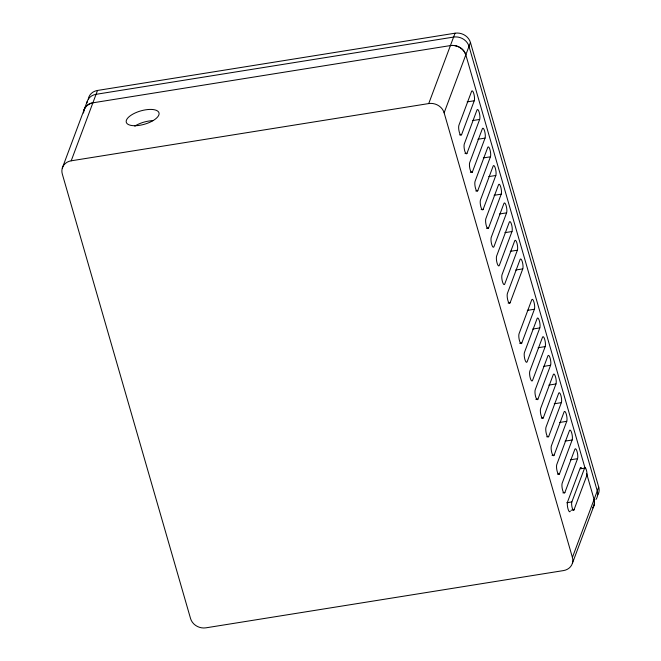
<?xml version="1.0" encoding="UTF-8"?>
<svg xmlns="http://www.w3.org/2000/svg" width="661" height="661" viewBox="0 0 661 661"><rect width="100%" height="100%" fill="white"/><g stroke="black" fill="none" stroke-linecap="round" stroke-linejoin="round"><path stroke-width="0.99" d="M83.542 113.006C83.476 107.793 87.88 103.488 92.887 102.819L450.422 45.576C456.858 44.527 463.931 48.468 465.815 54.838L585.233 468.748M572.401 563.296L594.082 505.31L594.512 502.418L594.09 499.443L586.662 473.697M83.65 111.535C84.368 106.95 88.417 103.537 92.887 102.819M594.082 505.31L592.818 507.945L594.404 503.889L594.09 499.443M571.856 501.922L571.691 502.616A4.462 1.182 80.9 0 0 572.219 507.896A4.462 1.182 80.9 0 0 573.872 510.176L586.91 475.309A4.462 1.182 80.9 0 0 586.381 470.021A4.462 1.182 80.9 0 0 584.729 467.74L571.856 501.922L566.791 502.732M62.291 168.092L87.153 101.604M598.717 487.074L572.409 557.43A12.766 11.171 20.5 0 1 563.486 570.583L205.959 627.826A12.766 11.171 20.5 0 1 190.558 618.564L62.283 173.959A12.766 11.171 20.5 0 1 71.206 160.805L97.514 90.45L455.041 33.207A12.766 11.171 20.5 0 1 470.442 42.469L598.717 487.074A12.766 11.171 20.5 0 1 597.445 495.576M71.206 160.805L428.741 103.562L455.041 33.207M572.409 557.43L444.134 112.824L470.442 42.469M461.618 134.58L474.259 100.761A5.321 1.405 80.9 0 0 473.813 93.672A5.321 1.405 80.9 0 0 471.566 91.416L458.916 125.243A5.321 1.405 80.9 0 0 459.362 132.324A5.321 1.405 80.9 0 0 461.618 134.58L459.585 134.91M467.005 153.261L479.655 119.434A5.321 1.405 80.9 0 0 479.208 112.353A5.321 1.405 80.9 0 0 476.953 110.098L464.311 143.924A5.321 1.405 80.9 0 0 464.757 151.005A5.321 1.405 80.9 0 0 467.005 153.261L464.98 153.583M472.392 171.943L485.042 138.116A5.321 1.405 80.9 0 0 484.596 131.035A5.321 1.405 80.9 0 0 482.348 128.779L469.698 162.606A5.321 1.405 80.9 0 0 470.145 169.687A5.321 1.405 80.9 0 0 472.392 171.943L470.368 172.265M477.787 190.624L490.429 156.797A5.321 1.405 80.9 0 0 489.983 149.716A5.321 1.405 80.9 0 0 487.735 147.461L475.085 181.288A5.321 1.405 80.9 0 0 475.532 188.368A5.321 1.405 80.9 0 0 477.787 190.624L475.755 190.946M483.174 209.306L495.816 175.479A5.321 1.405 80.9 0 0 495.378 168.398A5.321 1.405 80.9 0 0 493.123 166.142L480.481 199.969A5.321 1.405 80.9 0 0 480.927 207.05A5.321 1.405 80.9 0 0 483.174 209.306L481.15 209.628M488.562 227.987L501.212 194.16A5.321 1.405 80.9 0 0 500.765 187.08A5.321 1.405 80.9 0 0 498.518 184.824L485.868 218.642A5.321 1.405 80.9 0 0 486.314 225.732A5.321 1.405 80.9 0 0 488.562 227.987L486.537 228.309M506.599 212.842L493.957 246.669A5.321 1.405 80.9 0 1 491.701 244.413A5.321 1.405 80.9 0 1 491.255 237.324L503.905 203.505A5.321 1.405 80.9 0 1 506.152 205.761A5.321 1.405 80.9 0 1 506.599 212.842L499.509 213.982M511.986 231.524L499.344 265.35A5.321 1.405 80.9 0 1 497.089 263.095A5.321 1.405 80.9 0 1 496.651 256.005L509.292 222.187A5.321 1.405 80.9 0 1 511.548 224.434A5.321 1.405 80.9 0 1 511.986 231.524L504.897 232.664M517.381 250.205L504.731 284.032A5.321 1.405 80.9 0 1 502.484 281.776A5.321 1.405 80.9 0 1 502.038 274.687L514.688 240.868A5.321 1.405 80.9 0 1 516.935 243.116A5.321 1.405 80.9 0 1 517.381 250.205L510.284 251.337M510.127 302.713L522.768 268.887A5.321 1.405 80.9 0 0 522.322 261.797A5.321 1.405 80.9 0 0 520.075 259.55L507.425 293.368A5.321 1.405 80.9 0 0 507.871 300.458A5.321 1.405 80.9 0 0 510.127 302.713L508.094 303.035M521.769 343.059L534.41 309.241A5.321 1.405 80.9 0 0 533.964 302.151A5.321 1.405 80.9 0 0 531.717 299.896L519.067 333.722A5.321 1.405 80.9 0 0 519.513 340.803A5.321 1.405 80.9 0 0 521.769 343.059L519.736 343.39M539.797 327.922L527.156 361.741A5.321 1.405 80.9 0 1 524.908 359.485A5.321 1.405 80.9 0 1 524.462 352.404L537.104 318.577A5.321 1.405 80.9 0 1 539.359 320.833A5.321 1.405 80.9 0 1 539.797 327.922L532.708 329.054M545.193 346.595L532.543 380.422A5.321 1.405 80.9 0 1 530.296 378.166A5.321 1.405 80.9 0 1 529.849 371.085L542.499 337.259A5.321 1.405 80.9 0 1 544.747 339.514A5.321 1.405 80.9 0 1 545.193 346.595L538.095 347.736M537.938 399.104L550.58 365.277A5.321 1.405 80.9 0 0 550.134 358.196A5.321 1.405 80.9 0 0 547.886 355.94L535.236 389.767A5.321 1.405 80.9 0 0 535.683 396.848A5.321 1.405 80.9 0 0 537.938 399.104L535.906 399.426M543.325 417.785L555.967 383.958A5.321 1.405 80.9 0 0 555.529 376.877A5.321 1.405 80.9 0 0 553.274 374.622L540.632 408.448A5.321 1.405 80.9 0 0 541.07 415.529A5.321 1.405 80.9 0 0 543.325 417.785L541.301 418.107M548.713 436.467L561.363 402.64A5.321 1.405 80.9 0 0 560.916 395.559A5.321 1.405 80.9 0 0 558.669 393.303L546.019 427.13A5.321 1.405 80.9 0 0 546.465 434.211A5.321 1.405 80.9 0 0 548.713 436.467L546.688 436.789M554.108 455.148L566.75 421.321A5.321 1.405 80.9 0 0 566.303 414.24A5.321 1.405 80.9 0 0 564.056 411.985L551.406 445.803A5.321 1.405 80.9 0 0 551.852 452.892A5.321 1.405 80.9 0 0 554.108 455.148L552.075 455.47M559.495 473.83L572.137 440.003A5.321 1.405 80.9 0 0 571.699 432.914A5.321 1.405 80.9 0 0 569.443 430.666L556.802 464.485A5.321 1.405 80.9 0 0 557.24 471.574A5.321 1.405 80.9 0 0 559.495 473.83L557.471 474.152M564.882 492.511L577.532 458.684A5.321 1.405 80.9 0 0 577.086 451.595A5.321 1.405 80.9 0 0 574.839 449.348L562.189 483.166A5.321 1.405 80.9 0 0 562.635 490.255A5.321 1.405 80.9 0 0 564.882 492.511L562.858 492.833M467.17 101.893L474.259 100.761M472.557 120.575L479.655 119.434M477.944 139.256L485.042 138.116M483.34 157.938L490.429 156.797M488.727 176.619L495.816 175.479M494.114 195.301L501.212 194.16M515.679 270.019L522.768 268.887M527.321 310.373L534.41 309.241M543.491 366.417L550.58 365.277M548.878 385.099L555.967 383.958M554.265 403.78L561.363 402.64M559.66 422.462L566.75 421.321M565.048 441.143L572.137 440.003M570.435 459.825L577.532 458.684M580.432 468.798L584.489 468.145M571.079 510.259L574.12 509.771M450.422 45.576C456.883 44.609 463.848 48.484 465.815 54.838M595.999 499.435A12.766 11.171 20.5 0 0 597.271 490.941L468.996 46.336A12.766 11.171 20.5 0 0 453.595 37.074L96.068 94.316A12.766 11.171 20.5 0 0 86.831 103.033M88.277 99.167A12.766 11.171 20.5 0 1 97.514 90.45M428.741 103.562A12.766 11.171 20.5 0 1 444.134 112.824M570.278 511.193A5.321 1.405 80.9 0 1 568.022 508.937A5.321 1.405 80.9 0 1 567.576 501.848L580.226 468.029A5.321 1.405 80.9 0 1 581.68 468.269M134.761 126.127A17.029 6.924 -16.1 0 1 152.856 120.641M135.645 125.706A17.029 6.924 -16.1 0 0 159.045 113.064A17.029 6.924 -16.1 0 0 133.208 113.94A17.029 6.924 -16.1 0 0 135.645 125.706"/></g></svg>
